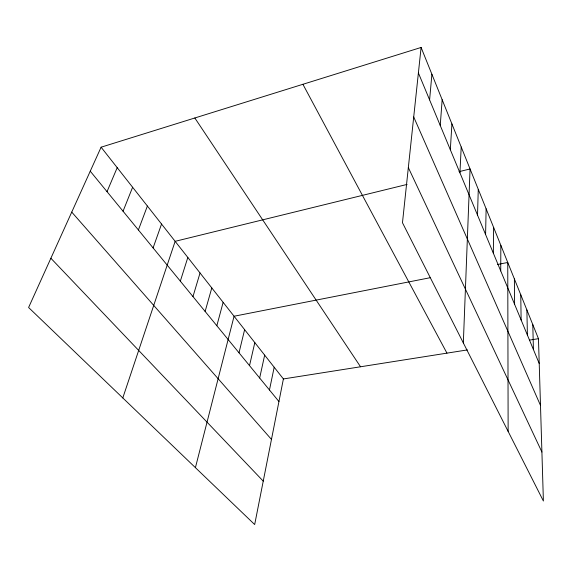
<?xml version="1.0" encoding="UTF-8"?>
<svg xmlns="http://www.w3.org/2000/svg" width="572" height="572" viewBox="0 0 572 572"><rect width="100%" height="100%" fill="white"/><g stroke="black" fill="none" stroke-linecap="round" stroke-linejoin="round"><path stroke-width="0.86" d="M500.722 270.928L500.843 245.331M493.329 253.139L493.636 227.456M485.599 234.556L486.121 208.801M477.52 215.129L478.271 189.325M463.334 342.928L470.062 168.962L459.03 171.664M459.931 172.823L461.211 146.99M450.328 149.742L451.916 123.938M440.24 125.461L442.163 99.721M429.601 99.893L431.903 74.26M421.099 47.455L402.473 222.744L543.4 501.036L538.466 338.688L421.099 47.455L101.101 147.197L28.6 307.507L254.676 524.545L283.397 378.95L101.101 147.197M269.462 389.982L274.188 367.238M259.667 378.013L264.664 355.133M249.521 365.63L254.819 342.614M239.017 352.802L244.623 329.658M195.417 467.653L234.07 316.237L430.094 277.735M216.838 325.733L223.137 302.338M205.126 311.433L211.797 287.93M192.971 296.589L200.043 272.973M180.33 281.159L187.83 257.45M122.794 397.94L175.146 241.327L407.1 184.413M153.096 247.905L161.547 224.045M138.395 229.958L147.383 206.034M123.051 211.225L132.618 187.258M107.021 191.656L117.203 167.667M497.497 264.493L507.75 262.476L508.136 431.388M283.397 378.95L467.381 349.914M529.715 340.075L538.466 338.688M50.872 258.258L263.242 481.145M71.75 212.105L271.471 439.425M90.254 171.185L278.943 401.551M194.83 117.982L360.539 366.774M302.91 84.291L446.954 353.138M408.337 167.589L541.913 452.037M413.713 116.967L540.497 405.419M418.389 72.923L539.224 363.513M532.789 324.596L533.426 349.571M526.891 309.967L527.398 335.085M520.763 294.759L521.128 320.013M514.385 278.943L514.607 304.318"/></g></svg>
